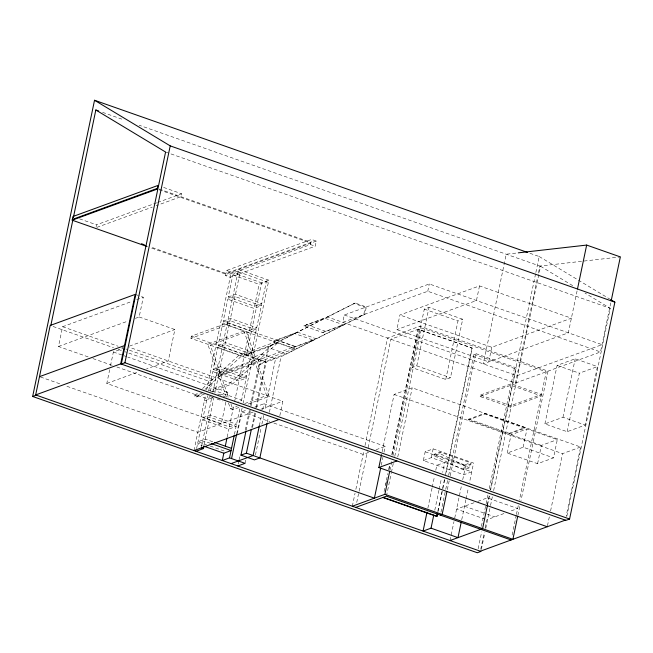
<?xml version="1.0" encoding="UTF-8"?>
<svg xmlns="http://www.w3.org/2000/svg" width="653" height="653" viewBox="0 0 653 653"><rect width="100%" height="100%" fill="white"/><g stroke="black" fill="none" stroke-linecap="round" stroke-linejoin="round"><path stroke-width="0.49" stroke-dasharray="3.27 2.45" d="M88.147 356.897L58.484 346.474L62.606 326.729L131.898 301.4M96.113 226.762L96.522 224.812L156.704 202.814M225.848 402.093L221.334 423.707L106.798 383.45L109.671 369.696M110.496 365.77L113.369 352.016L122.829 348.555M135.367 318.37L139.162 316.983L143.285 297.237L138.795 295.662M163.625 187.435L181.542 193.737L180.93 196.659L156.1 205.736M139.162 316.983L174.873 329.528L168.303 360.97L146.541 368.929M190.937 338.352L191.394 336.164L227.571 322.941L294.952 346.612L294.487 348.808L258.31 362.031L190.937 338.352L227.113 325.129L243.961 331.055L254.474 360.938L230.501 382.829L208.601 390.837M225.489 275.623L226.558 270.505L311.579 239.431L316.297 241.088L315.228 246.205L230.199 277.28L225.489 275.623L310.51 244.549L315.228 246.205M193.998 450.578L205.662 394.763M206.65 390.004L231.268 272.162M196.594 448.546L202.593 419.838L209.825 417.194L236.1 426.425L228.868 429.078L202.593 419.838M203.05 417.642L210.282 414.998L236.557 424.238L229.325 426.882L203.05 417.642L207.63 395.71M208.715 390.527L212.674 371.581L219.906 368.937L246.181 378.169L238.949 380.813L212.674 371.581M213.131 369.386L220.363 366.741L246.638 375.981L239.406 378.626L213.131 369.386L217.71 347.453L224.95 344.808L251.225 354.04L243.985 356.685L217.71 347.453M218.167 345.257L225.407 342.613L251.683 351.853L244.451 354.497L218.167 345.257L222.755 323.325L229.987 320.68L256.262 329.912L249.03 332.557L222.755 323.325M223.212 321.129L230.444 318.484L256.727 327.724L249.487 330.369L223.212 321.129L227.791 299.196L235.031 296.552L261.306 305.784L254.066 308.428L227.791 299.196M228.248 297.001L235.488 294.356L261.763 303.596L254.531 306.241L228.248 297.001L232.835 275.068L240.067 272.423L214.87 393.065M209.344 396.314L208.723 399.277L116.854 366.986M210.38 391.376L212.854 379.532L125.768 348.931M201.442 446.938L211.841 397.163M212.886 392.184L238.508 269.518L268.824 280.178L243.161 403.04M227.113 325.129L227.571 322.941M204.022 444.987L213.825 398.052M226.877 397.179L227.905 392.265L127.8 357.085M227.203 437.053L228.868 429.078M229.325 426.882L233.905 404.942M234.574 401.758L238.949 380.813M239.406 378.626L243.985 356.685M244.451 354.497L249.03 332.557M249.487 330.369L254.066 308.428M254.531 306.241L259.11 284.3L266.342 281.655L241.145 402.297M313.424 340.148L292.438 347.82L273.631 341.209L294.617 333.536L313.424 340.148L286.316 353.877L265.338 361.55L246.524 354.938L261.592 282.822L268.824 280.178M234.435 434.408L240.1 407.284M236.737 433.788L242.124 408.003M237.292 433.731L241.871 411.823L247.389 409.806M258.31 362.031L258.768 359.844L294.952 346.612M238.206 463.989L238.827 461.01M239.039 460.022L240.075 455.059M245.25 430.262L249.397 410.419M250.434 405.464L258.931 364.79L265.338 361.55M246.14 430.351L250.287 410.517M251.323 405.554L262.098 353.975L275.574 358.709L264.8 410.288M251.78 427.34L254.899 412.435M255.935 407.472L268.595 346.865L355.15 303.025L366.341 306.959L364.815 314.273L281.002 356.726L258.931 364.79M245.03 463.328L245.855 459.361M252.491 427.617L255.601 412.737M256.629 407.774L266.163 362.146L252.687 357.411L262.098 353.975M259.363 425.658L261.657 414.712M262.694 409.733L263.943 403.758L385.213 446.374L383.964 452.349M255.47 454.929L261.069 428.148M261.894 424.181L263.763 415.251M267.322 422.197L268.359 417.234M269.395 412.272L281.002 356.726M310.51 244.549L311.579 239.431M279.827 415.659L282.839 401.228L129.31 347.265M344.27 315.024L516.996 375.728L602.017 344.653L429.29 283.949L344.27 315.024L342.743 322.337L427.764 291.262L600.491 351.967L610.979 301.784M352.326 506.222L355.036 493.276M355.861 489.309L363.966 450.497M365.011 445.526L387.458 338.058L420.018 326.149L548.03 371.141L521.004 500.5M356.734 502.435L367.337 451.68M368.17 447.705L390.829 339.242L421.585 328.002L546.226 371.802L519.404 500.165M491.791 347.29L488.73 361.909L396.853 329.618L399.914 314.999L479.506 285.9L571.391 318.191L491.791 347.29L399.914 314.999M382.136 451.745L394.11 394.436L412.198 387.825L580.639 447.019L566.184 516.18M381.262 465.295L382.927 457.329M384.078 491.521L387.817 473.605M388.649 469.629L389.482 465.646M391.767 454.7L417.961 329.324L472.225 348.131L445.819 474.502M385.899 484.42L386.519 481.432M389.017 469.491L389.849 465.516M392.135 454.57L418.328 329.185L472.225 348.131M389.882 470.438L391.751 461.483M393 455.516L420.018 326.149M427.764 291.262L429.29 283.949M412.076 367.606L424.303 309.114L429.005 307.392L462.691 319.235L450.472 377.728L445.762 379.45L412.076 367.606L416.785 365.884L450.472 377.728M386.445 496.166L391.229 473.278M391.441 472.282L393.31 463.328M394.763 456.365L421.585 328.002M397.75 456.986L412.198 387.825M416.785 365.884L429.005 307.392M423.34 460.545L431.306 457.631L471.727 471.841L463.769 474.747L423.34 460.545L425.176 451.77L433.135 448.864L473.564 463.067L469.434 482.812M445.762 379.45L457.99 320.95L462.691 319.235M431.306 457.631L433.135 448.864M434.041 455.68L434.343 454.21L440.138 452.096L470.454 462.757L469.385 467.875L463.597 469.989L434.041 455.68L439.828 453.557L469.385 467.875M427.862 508.148L432.025 488.207M432.237 487.211L434.531 476.249M435.78 470.266L436.816 465.279L444.775 462.373L442.693 472.339M439.828 453.557L440.138 452.096M479.506 285.9L476.453 300.527L396.853 329.618M434.776 510.23L438.947 490.289M439.151 489.293L441.444 478.322M437.771 511.454L442.342 489.562M442.554 488.566L444.424 479.612M445.46 474.641L471.866 348.261M438.13 511.323L442.701 489.432M442.914 488.436L444.783 479.482M440.971 512.132L445.534 490.289M445.738 489.293L447.607 480.355M448.644 475.392L473.956 354.252L475.759 353.591L516.188 367.794L490.672 489.93M447.346 489.628L449.207 480.69M450.244 475.719L475.759 353.591M468.634 419.846L468.789 419.12L484.706 413.3L525.126 427.503L524.979 428.237L509.054 434.057L468.634 419.846L484.55 414.026L524.979 428.237M463.597 469.989L464.667 464.871L470.454 462.757M450.023 540.553L453.982 521.608M454.741 517.96L461.687 484.722M462.724 479.735L465.597 465.973L473.564 463.067M480.11 396.518L510.866 385.278L541.182 395.93L510.434 407.17L480.11 396.518L480.42 395.057L511.168 383.817L541.492 394.469L510.736 405.709L480.42 395.057M461.728 519.698L465.891 499.757M466.103 498.761L468.397 487.791M484.55 414.026L484.706 413.3M481.392 526.367L485.963 504.491M486.11 503.773L488.036 494.566M489.277 488.607L514.376 368.455L516.188 367.794M478.151 548.757L481.694 531.795M487.318 504.867L489.407 494.901M490.444 489.913L535.656 273.485M535.868 272.489L539.198 256.531L529.575 253.152M487.562 504.826L489.636 494.892M480.747 549.246L484.24 532.546M485.269 527.632L486.909 519.772L504.361 513.389M510.434 407.17L510.736 405.709M303.816 325.912L324.802 318.248L343.617 324.859L322.631 332.524L303.816 325.912L327.406 316.925L515.47 383.042L537.623 277.027M538.456 273.036L539.909 266.057L620.35 256.915M481.351 549.426L484.893 532.481M485.726 528.489L490.313 506.557M490.517 505.553L492.395 496.582M493.644 490.599L540.513 266.269L139.154 125.213M509.054 434.057L509.209 433.323L525.126 427.503M507.259 453.043L511.079 434.767L526.995 428.948L557.319 439.6L553.499 457.884L537.582 463.695L507.259 453.043L523.175 447.223L553.499 457.884M523.175 447.223L526.995 428.948M512.115 535.06L516.286 515.095M516.425 514.425L518.368 505.144M517.886 515.429L519.968 505.479M544.896 423.879L557.115 365.386L575.203 358.775L597.438 366.586L585.219 425.087L567.13 431.698L544.896 423.879L562.984 417.267L585.219 425.087M537.582 463.695L541.394 445.419L557.319 439.6M577.081 290.936L568.33 332.818L483.31 363.892L506.222 254.213L517.282 252.956M562.984 417.267L575.203 358.775M547.475 525.755L549.54 515.878M550.577 510.94L562.543 453.631L580.639 447.019M567.13 431.698L579.35 373.198L597.438 366.586M566.788 516.36L610.253 308.306L584.974 293.066M204.397 394.134L196.782 396.918L194.325 396.053L198.071 392.633M202.561 388.527L239.006 355.248L275.182 342.025L246.418 331.92L210.242 345.143L228.534 397.13M196.782 396.918L200.504 393.522M204.977 389.441L241.471 356.114L277.647 342.89L294.487 348.808M219.93 372.667L256.107 359.444L275.182 342.025M244.753 403.538L266.653 395.538L255.307 363.297L232.958 383.695L211.066 391.702M220.755 375.026L256.939 361.803L277.647 342.89M273.631 341.209L297.36 332.148L324.802 318.248M294.617 333.536L267.51 347.265L286.316 353.877M327.406 316.925L355.15 303.025M292.438 347.82L316.174 338.76L343.617 324.859M322.631 332.524L346.212 323.537L363.729 314.673L365.256 307.359L354.065 303.425M157.659 202.463L181.542 193.737M96.864 227.383L152.271 207.132M136.64 299.67L143.285 297.237M316.297 241.088L225.791 274.162L149.945 247.511M58.484 346.474L127.776 321.145M129.449 346.131L174.873 329.528M243.961 331.055L207.776 344.278L226.134 396.428M106.798 383.45L138.967 371.696M246.524 354.938L268.595 346.865M218.298 374.161L254.474 360.938M219.122 376.52L255.307 363.297M212.854 379.532L208.511 381.115L125.025 351.779M194.325 396.053L201.94 393.269M212.609 391.865L215.327 390.869L241.602 400.109L237.986 401.432M204.389 400.86L213.294 397.604M220.6 394.934L227.905 392.265M228.468 403.072L230.468 408.762L237.137 406.321M230.468 408.762L232.933 409.627L239.594 407.186M248.164 404.052L269.109 396.395L256.939 361.803M254.743 407.113L263.943 403.758M253.225 412.051L197.818 432.302L65.398 385.76M260.865 409.251L282.839 401.228M515.47 383.042L600.491 351.967M368.659 452.423L363.15 454.439L273.631 422.981M376.022 449.737L385.213 446.374M474.045 502.737L456.586 509.111L485.016 519.102M477.841 501.349L487.342 497.872L517.658 508.532L509.111 511.658M102.578 112.357L123.752 119.801M165.584 152.035L610.253 308.306M159.242 189.035L310.967 242.353L225.946 273.436L150.1 246.777M159.12 189.778L310.812 243.087M424.303 309.114L457.99 320.95M557.115 365.386L579.35 373.198M473.956 354.252L514.376 368.455M238.051 271.713L268.367 282.365M79.544 218.845L96.522 224.812M226.558 270.505L261.592 282.822M232.835 275.068L259.11 284.3M306.42 324.598L325.235 331.21M297.36 332.148L316.174 338.76M276.374 339.813L295.189 346.425M135.204 294.397L137.897 295.344M468.789 419.12L509.209 433.323M511.079 434.767L541.394 445.419M394.11 394.436L562.543 453.631M191.394 336.164L258.768 359.844M434.343 454.21L464.667 464.871M425.176 451.77L465.597 465.973M62.606 326.729L118.111 346.237M121.94 347.584L124.813 348.588M53.056 326.484L113.516 347.731M118.307 349.42L124.07 351.445M113.369 352.016L122.993 355.395M123.956 355.73L126.837 356.75M217.686 394.053L225.187 396.697M210.446 396.697L213.262 397.693M217.016 399.007L222.649 400.991M92.93 358.579L113.026 365.639M241.871 411.823L269.787 421.634M464.544 506.206L486.338 513.862M487.285 514.197L494.868 516.858M40.445 376.993L61.562 384.413M212.747 441.771L205.246 439.126L198.006 441.771L206.454 444.742M210.413 443.305L204.789 441.322L197.549 443.967L202.242 445.615M210.209 446.064L224.281 451.011M539.198 256.531L577.481 279.598M578.346 280.129L609.665 299.001M540.513 266.269L574.509 286.757M246.418 331.92L256.107 359.444M230.901 403.856L232.933 409.627"/><path stroke-width="0.98" d="M35.67 394.934L120.691 363.86L135.204 294.397L50.183 325.48L35.67 394.934L480.935 551.418L477.319 552.74L32.65 396.469L94.53 100.26L527.648 252.474M72.181 220.175L72.94 216.518L157.961 185.444L157.202 189.101L72.181 220.175L147.064 246.499M50.852 325.357L72.72 220.665M73.348 217.669L95.836 109.99L98.725 111.01M95.836 109.99L165.584 152.035L121.287 364.072L124.911 362.75L170.213 145.872L94.53 100.26M196.022 451.288L203.254 448.644L203.826 445.901M211.352 443.632L231.064 450.562L223.824 453.206L222.298 460.52L229.53 457.875L245.03 463.328L237.79 465.973M225.326 446.023L226.991 438.049M229.53 457.875L234.231 435.404M231.554 458.594L236.525 434.784M267.118 423.185L259.861 457.9L254.433 459.883L240.957 455.149L245.936 431.347M240.957 455.149L246.385 453.166L251.364 429.323M259.363 425.658L253.127 455.533L231.056 463.606M547.271 526.742L378.838 467.548L381.515 454.708M380.642 468.283L374.398 498.157L246.385 453.166M352.326 506.222L384.886 494.321L389.67 471.433M427.029 512.14L423.071 531.085L431.029 528.171L457.982 537.648L461.312 521.69M431.029 528.171L433.739 515.217M382.829 497.488L436.735 516.433L437.355 513.446M436.735 516.433L437.714 513.315M446.93 491.611L442.154 514.45L440.351 515.111M487.562 504.826L482.583 528.652L450.023 540.553M517.682 516.425L512.899 539.313L384.886 494.321M577.497 288.944L586.663 245.079L620.35 256.915L611.184 300.788M120.691 363.86L565.955 520.343L569.579 519.021L614.881 302.151L610.531 299.531M72.328 219.449L157.357 188.374M39.49 376.659L124.511 345.584M32.65 396.469L36.266 395.147M193.998 450.578L279.019 419.504M378.838 467.548L396.926 460.936M355.697 507.405L386.445 496.166L511.095 539.974M480.339 551.214L565.359 520.131M518.286 252.842L586.663 245.079M170.213 145.872L614.881 302.151M141.456 243.74L144.337 244.753M124.911 362.75L569.579 519.021M383.197 497.357L437.094 516.294M214.625 442.424L231.521 448.366M204.12 446.277L223.824 453.206M201.238 447.934L203.254 448.644"/></g></svg>
